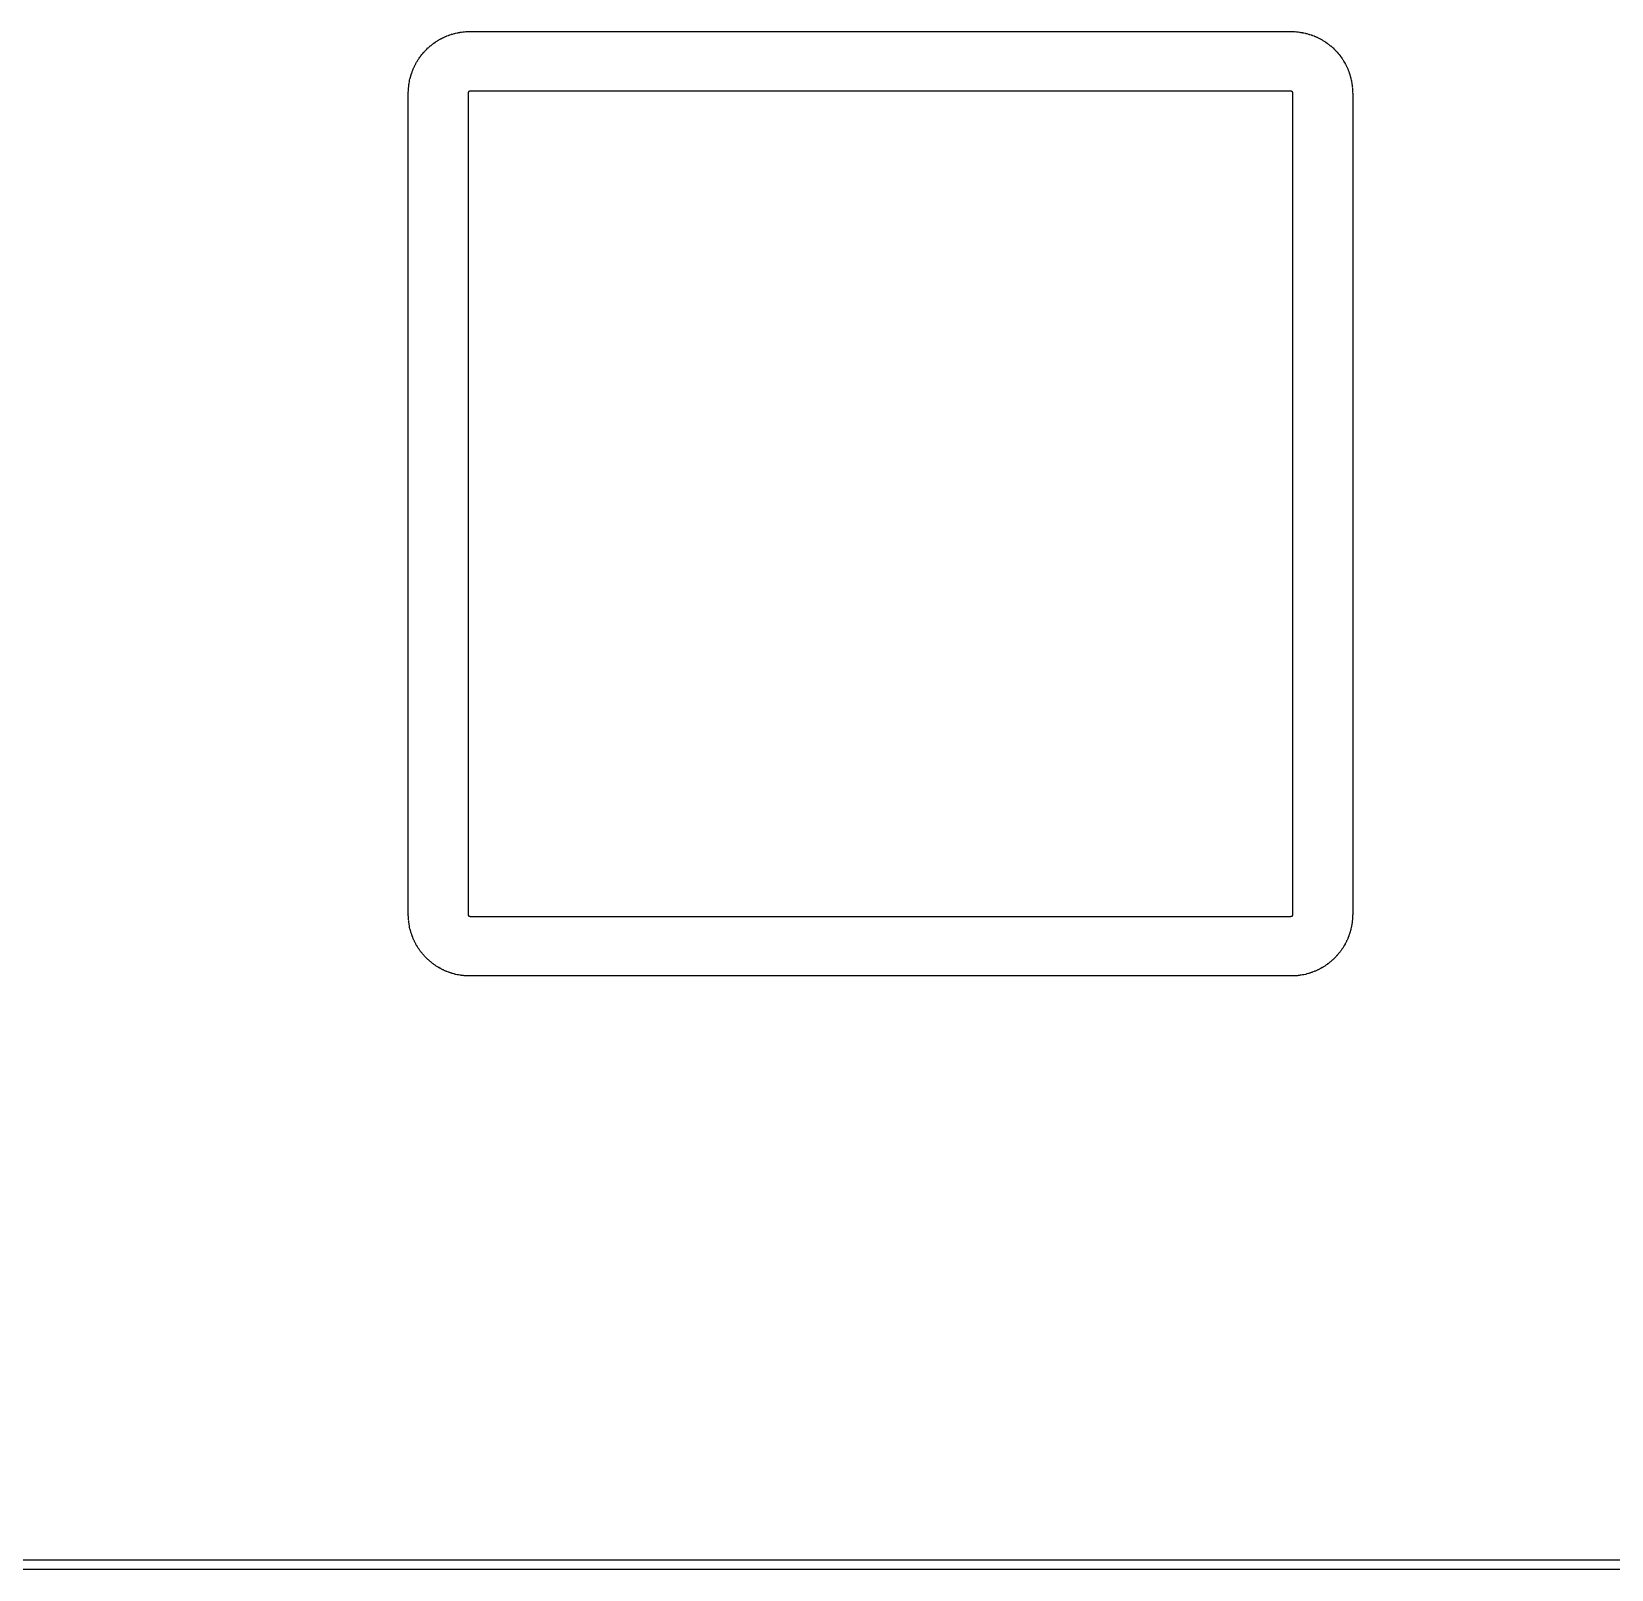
# Model space of a CAD drawing. Extents: x 19 to 282, y -150 to -67.
# Drawn here: x 46.62 to 71.62, y -150.49 to -126.15 of the extents above; entities that cross this region are included whole.
import ezdxf

# ---------------------------------------------------------------- set-up
doc = ezdxf.new("R2010")
doc.units = 0
doc.layers.add('BLACK', color=7, linetype='CONTINUOUS')

msp = doc.modelspace()

# ---------------------------------------------------------------- linework, layer by layer
at = {"layer": 'BLACK', "linetype": 'CONTINUOUS'}
for p, q in [((53.1024, -126.262), (53.1242, -126.251)), ((53.1242, -126.251), (53.1293, -126.248)), ((53.1293, -126.248), (53.1376, -126.246)), ((53.1376, -126.246), (53.145, -126.241)), ((53.145, -126.241), (53.1673, -126.231)), ((53.1673, -126.231), (53.1726, -126.229)), ((53.1726, -126.229), (53.181, -126.227)), ((53.181, -126.227), (53.1886, -126.222)), ((53.1886, -126.222), (53.2113, -126.214)), ((53.2113, -126.214), (53.2167, -126.211)), ((53.2167, -126.211), (53.2252, -126.21)), ((53.2252, -126.21), (53.233, -126.206)), ((53.233, -126.206), (53.2562, -126.198)), ((53.2562, -126.198), (53.2617, -126.196)), ((53.2617, -126.196), (53.2703, -126.195)), ((53.2703, -126.195), (53.2783, -126.191)), ((53.2783, -126.191), (53.3018, -126.185)), ((53.3018, -126.185), (53.3074, -126.183)), ((53.3074, -126.183), (53.3161, -126.182)), ((53.3161, -126.182), (53.3242, -126.179)), ((53.3242, -126.179), (53.3481, -126.174)), ((53.3481, -126.174), (53.3537, -126.173)), ((53.3537, -126.173), (53.3625, -126.172)), ((53.3625, -126.172), (53.3708, -126.169)), ((53.3708, -126.169), (53.395, -126.165)), ((53.395, -126.165), (53.4007, -126.164)), ((53.4007, -126.164), (53.4095, -126.164)), ((53.4095, -126.164), (53.4179, -126.162)), ((53.4179, -126.162), (53.4424, -126.159)), ((53.4424, -126.159), (53.4481, -126.158)), ((53.4481, -126.158), (53.4569, -126.158)), ((53.4569, -126.158), (53.4655, -126.156)), ((53.4655, -126.156), (53.4902, -126.154)), ((53.4902, -126.154), (53.4959, -126.154)), ((53.4959, -126.154), (53.5048, -126.155)), ((53.5048, -126.155), (53.5135, -126.153)), ((53.5135, -126.153), (53.5383, -126.153)), ((53.5383, -126.153), (53.5441, -126.153)), ((53.5441, -126.153), (53.5471, -126.153)), ((53.5471, -126.153), (53.55, -126.153)), ((53.55, -126.153), (66.55, -126.153)), ((66.55, -126.153), (66.5558, -126.153)), ((66.5558, -126.153), (66.5587, -126.153)), ((66.5587, -126.153), (66.5617, -126.153)), ((66.5617, -126.153), (66.5865, -126.153)), ((66.5865, -126.153), (66.5923, -126.153)), ((66.5923, -126.153), (66.601, -126.155)), ((66.601, -126.155), (66.6099, -126.154)), ((66.6099, -126.154), (66.6345, -126.156)), ((66.6345, -126.156), (66.6402, -126.157)), ((66.6402, -126.157), (66.6488, -126.159)), ((66.6488, -126.159), (66.6577, -126.159)), ((66.6577, -126.159), (66.6821, -126.162)), ((66.6821, -126.162), (66.6878, -126.162)), ((66.6878, -126.162), (66.6963, -126.165)), ((66.6963, -126.165), (66.705, -126.165)), ((66.705, -126.165), (66.7292, -126.169)), ((66.7292, -126.169), (66.7349, -126.17)), ((66.7349, -126.17), (66.7432, -126.173)), ((66.7432, -126.173), (66.7519, -126.174)), ((66.7519, -126.174), (66.7758, -126.179)), ((66.7758, -126.179), (66.7814, -126.181)), ((66.7814, -126.181), (66.7896, -126.184)), ((66.7896, -126.184), (66.7982, -126.185)), ((66.7982, -126.185), (66.8218, -126.191)), ((66.8218, -126.191), (66.8273, -126.193)), ((66.8273, -126.193), (66.8353, -126.197)), ((66.8353, -126.197), (66.8438, -126.198)), ((66.8438, -126.198), (66.867, -126.206)), ((66.867, -126.206), (66.8725, -126.208)), ((66.8725, -126.208), (66.8802, -126.212)), ((66.8802, -126.212), (66.8887, -126.214)), ((66.8887, -126.214), (66.9114, -126.222)), ((66.9114, -126.222), (66.9168, -126.224)), ((66.9168, -126.224), (66.9244, -126.229)), ((66.9244, -126.229), (66.9327, -126.231)), ((66.9327, -126.231), (66.955, -126.241)), ((66.955, -126.241), (66.9603, -126.243)), ((66.9603, -126.243), (66.9676, -126.248)), ((66.9676, -126.248), (66.9759, -126.251)), ((66.9759, -126.251), (66.9977, -126.262)), ((52.8006, -126.507), (52.8053, -126.5)), ((52.8053, -126.5), (52.8214, -126.481)), ((52.8214, -126.481), (52.8252, -126.477)), ((52.8252, -126.477), (52.832, -126.471)), ((52.832, -126.471), (52.8371, -126.464)), ((52.8371, -126.464), (52.8542, -126.446)), ((52.8542, -126.446), (52.8582, -126.442)), ((52.8582, -126.442), (52.8653, -126.436)), ((52.8653, -126.436), (52.8708, -126.429)), ((52.8708, -126.429), (52.8887, -126.412)), ((52.8887, -126.412), (52.8929, -126.408)), ((52.8929, -126.408), (52.9002, -126.403)), ((52.9002, -126.403), (52.9061, -126.396)), ((52.9061, -126.396), (52.9248, -126.38)), ((52.9248, -126.38), (52.9292, -126.377)), ((52.9292, -126.377), (52.9367, -126.372)), ((52.9367, -126.372), (52.9428, -126.366)), ((52.9428, -126.366), (52.9622, -126.35)), ((52.9622, -126.35), (52.9668, -126.347)), ((52.9668, -126.347), (52.9745, -126.343)), ((52.9745, -126.343), (52.9809, -126.337)), ((52.9809, -126.337), (53.0009, -126.322)), ((53.0009, -126.322), (53.0057, -126.319)), ((53.0057, -126.319), (53.0135, -126.315)), ((53.0135, -126.315), (53.0202, -126.31)), ((53.0202, -126.31), (53.0409, -126.297)), ((53.0409, -126.297), (53.0458, -126.294)), ((53.0458, -126.294), (53.0538, -126.29)), ((53.0538, -126.29), (53.0607, -126.285)), ((53.0607, -126.285), (53.082, -126.273)), ((53.082, -126.273), (53.087, -126.27)), ((53.087, -126.27), (53.0952, -126.267)), ((53.0952, -126.267), (53.1024, -126.262)), ((66.9977, -126.262), (67.0028, -126.264)), ((67.0028, -126.264), (67.0099, -126.269)), ((67.0099, -126.269), (67.018, -126.273)), ((67.018, -126.273), (67.0393, -126.285)), ((67.0393, -126.285), (67.0443, -126.288)), ((67.0443, -126.288), (67.0512, -126.293)), ((67.0512, -126.293), (67.0591, -126.297)), ((67.0591, -126.297), (67.0798, -126.31)), ((67.0798, -126.31), (67.0847, -126.313)), ((67.0847, -126.313), (67.0913, -126.319)), ((67.0913, -126.319), (67.0991, -126.322)), ((67.0991, -126.322), (67.1192, -126.337)), ((67.1192, -126.337), (67.1239, -126.34)), ((67.1239, -126.34), (67.1302, -126.346)), ((67.1302, -126.346), (67.1378, -126.35)), ((67.1378, -126.35), (67.1572, -126.366)), ((67.1572, -126.366), (67.1618, -126.369)), ((67.1618, -126.369), (67.1678, -126.376)), ((67.1678, -126.376), (67.1753, -126.38)), ((67.1753, -126.38), (67.194, -126.396)), ((67.194, -126.396), (67.1983, -126.4)), ((67.1983, -126.4), (67.2041, -126.407)), ((67.2041, -126.407), (67.2113, -126.412)), ((67.2113, -126.412), (67.2293, -126.429)), ((67.2293, -126.429), (67.2334, -126.433)), ((67.2334, -126.433), (67.2388, -126.44)), ((67.2388, -126.44), (67.2458, -126.446)), ((67.2458, -126.446), (67.2629, -126.464)), ((67.2629, -126.464), (67.2669, -126.468)), ((67.2669, -126.468), (67.2719, -126.475)), ((67.2719, -126.475), (67.2786, -126.481)), ((67.2786, -126.481), (67.2947, -126.5)), ((67.2947, -126.5), (67.2985, -126.504)), ((67.2985, -126.504), (67.3031, -126.512)), ((52.6494, -126.758), (52.6538, -126.751)), ((52.6538, -126.751), (52.6561, -126.742)), ((52.6561, -126.742), (52.666, -126.72)), ((52.666, -126.72), (52.6684, -126.715)), ((52.6684, -126.715), (52.6731, -126.707)), ((52.6731, -126.707), (52.6759, -126.699)), ((52.6759, -126.699), (52.6868, -126.677)), ((52.6868, -126.677), (52.6894, -126.672)), ((52.6894, -126.672), (52.6945, -126.665)), ((52.6945, -126.665), (52.6977, -126.657)), ((52.6977, -126.657), (52.7097, -126.636)), ((52.7097, -126.636), (52.7126, -126.631)), ((52.7126, -126.631), (52.718, -126.624)), ((52.718, -126.624), (52.7216, -126.616)), ((52.7216, -126.616), (52.7347, -126.595)), ((52.7347, -126.595), (52.7378, -126.59)), ((52.7378, -126.59), (52.7435, -126.584)), ((52.7435, -126.584), (52.7475, -126.576)), ((52.7475, -126.576), (52.7616, -126.556)), ((52.7616, -126.556), (52.765, -126.551)), ((52.765, -126.551), (52.7711, -126.545)), ((52.7711, -126.545), (52.7754, -126.537)), ((52.7754, -126.537), (52.7905, -126.518)), ((52.7905, -126.518), (52.7941, -126.513)), ((52.7941, -126.513), (52.8006, -126.507)), ((67.3031, -126.512), (67.3095, -126.518)), ((67.3095, -126.518), (67.3246, -126.537)), ((67.3246, -126.537), (67.3281, -126.542)), ((67.3281, -126.542), (67.3324, -126.549)), ((67.3324, -126.549), (67.3384, -126.556)), ((67.3384, -126.556), (67.3525, -126.576)), ((67.3525, -126.576), (67.3558, -126.581)), ((67.3558, -126.581), (67.3597, -126.589)), ((67.3597, -126.589), (67.3654, -126.595)), ((67.3654, -126.595), (67.3785, -126.616)), ((67.3785, -126.616), (67.3815, -126.621)), ((67.3815, -126.621), (67.385, -126.629)), ((67.385, -126.629), (67.3903, -126.636)), ((67.3903, -126.636), (67.4023, -126.657)), ((67.4023, -126.657), (67.4052, -126.662)), ((67.4052, -126.662), (67.4082, -126.67)), ((67.4082, -126.67), (67.4132, -126.677)), ((67.4132, -126.677), (67.4242, -126.699)), ((67.4242, -126.699), (67.4267, -126.704)), ((67.4267, -126.704), (67.4294, -126.713)), ((67.4294, -126.713), (67.434, -126.72)), ((67.434, -126.72), (67.4439, -126.742)), ((67.4439, -126.742), (67.4462, -126.748)), ((67.4462, -126.748), (67.4485, -126.756)), ((52.5836, -127.017), (52.5867, -126.993)), ((52.5867, -126.993), (52.5874, -126.987)), ((52.5874, -126.987), (52.5898, -126.979)), ((52.5898, -126.979), (52.5901, -126.97)), ((52.5901, -126.97), (52.5943, -126.946)), ((52.5943, -126.946), (52.5953, -126.94)), ((52.5953, -126.94), (52.5981, -126.932)), ((52.5981, -126.932), (52.5988, -126.923)), ((52.5988, -126.923), (52.6042, -126.899)), ((52.6042, -126.899), (52.6055, -126.894)), ((52.6055, -126.894), (52.6087, -126.885)), ((52.6087, -126.885), (52.6099, -126.877)), ((52.6099, -126.877), (52.6164, -126.853)), ((52.6164, -126.853), (52.618, -126.848)), ((52.618, -126.848), (52.6216, -126.84)), ((52.6216, -126.84), (52.6231, -126.831)), ((52.6231, -126.831), (52.6308, -126.808)), ((52.6308, -126.808), (52.6326, -126.803)), ((52.6326, -126.803), (52.6366, -126.795)), ((52.6366, -126.795), (52.6385, -126.786)), ((52.6385, -126.786), (52.6473, -126.764)), ((52.6473, -126.764), (52.6494, -126.758)), ((67.4485, -126.756), (67.4527, -126.764)), ((67.4527, -126.764), (67.4615, -126.786)), ((67.4615, -126.786), (67.4635, -126.792)), ((67.4635, -126.792), (67.4654, -126.8)), ((67.4654, -126.8), (67.4693, -126.808)), ((67.4693, -126.808), (67.4769, -126.831)), ((67.4769, -126.831), (67.4787, -126.837)), ((67.4787, -126.837), (67.4801, -126.845)), ((67.4801, -126.845), (67.4836, -126.853)), ((67.4836, -126.853), (67.4902, -126.877)), ((67.4902, -126.877), (67.4917, -126.882)), ((67.4917, -126.882), (67.4927, -126.891)), ((67.4927, -126.891), (67.4958, -126.899)), ((67.4958, -126.899), (67.5012, -126.923)), ((67.5012, -126.923), (67.5024, -126.929)), ((67.5024, -126.929), (67.503, -126.937)), ((67.503, -126.937), (67.5057, -126.946)), ((67.5057, -126.946), (67.5099, -126.97)), ((67.5099, -126.97), (67.5109, -126.976)), ((67.5109, -126.976), (67.5111, -126.984)), ((67.5111, -126.984), (67.5134, -126.993)), ((67.5134, -126.993), (67.5164, -127.017)), ((52.5776, -127.119), (52.5781, -127.116)), ((52.5776, -127.125), (52.5776, -127.119)), ((52.5776, -140.125), (52.5776, -127.125)), ((52.5777, -127.113), (52.5783, -127.089)), ((52.5781, -127.116), (52.5777, -127.113)), ((52.5783, -127.089), (52.5785, -127.083)), ((52.5785, -127.083), (52.5801, -127.074)), ((52.5795, -127.065), (52.5813, -127.041)), ((52.5801, -127.074), (52.5795, -127.065)), ((52.5813, -127.041), (52.5818, -127.035)), ((52.5818, -127.035), (52.5838, -127.026)), ((52.5838, -127.026), (52.5836, -127.017)), ((53.5226, -127.124), (53.5225, -127.131)), ((53.5225, -127.131), (53.5225, -140.119)), ((53.5227, -127.122), (53.5226, -127.124)), ((53.5229, -127.121), (53.5227, -127.122)), ((53.5231, -127.12), (53.5229, -127.121)), ((53.5234, -127.118), (53.5231, -127.12)), ((53.5238, -127.117), (53.5234, -127.118)), ((53.5242, -127.116), (53.5238, -127.117)), ((53.5247, -127.114), (53.5242, -127.116)), ((53.5252, -127.113), (53.5247, -127.114)), ((53.5258, -127.112), (53.5252, -127.113)), ((53.5265, -127.111), (53.5258, -127.112)), ((53.5272, -127.11), (53.5265, -127.111)), ((53.528, -127.109), (53.5272, -127.11)), ((53.5288, -127.108), (53.528, -127.109)), ((53.5297, -127.107), (53.5288, -127.108)), ((53.5306, -127.106), (53.5297, -127.107)), ((53.5316, -127.105), (53.5306, -127.106)), ((53.5327, -127.104), (53.5316, -127.105)), ((53.5337, -127.103), (53.5327, -127.104)), ((53.5348, -127.102), (53.5337, -127.103)), ((53.5359, -127.101), (53.5348, -127.102)), ((53.5371, -127.101), (53.5359, -127.101)), ((53.5383, -127.1), (53.5371, -127.101)), ((53.5395, -127.1), (53.5383, -127.1)), ((53.5408, -127.099), (53.5395, -127.1)), ((53.542, -127.099), (53.5408, -127.099)), ((53.5433, -127.098), (53.542, -127.099)), ((53.5446, -127.098), (53.5433, -127.098)), ((53.5459, -127.098), (53.5446, -127.098)), ((53.5473, -127.098), (53.5459, -127.098)), ((53.5486, -127.098), (53.5473, -127.098)), ((53.5559, -127.097), (53.5486, -127.098)), ((66.5442, -127.097), (53.5559, -127.097)), ((66.5514, -127.098), (66.5442, -127.097)), ((66.5528, -127.098), (66.5514, -127.098)), ((66.5541, -127.098), (66.5528, -127.098)), ((66.5554, -127.098), (66.5541, -127.098)), ((66.5567, -127.098), (66.5554, -127.098)), ((66.558, -127.099), (66.5567, -127.098)), ((66.5593, -127.099), (66.558, -127.099)), ((66.5605, -127.1), (66.5593, -127.099)), ((66.5617, -127.1), (66.5605, -127.1)), ((66.5629, -127.101), (66.5617, -127.1)), ((66.5641, -127.101), (66.5629, -127.101)), ((66.5652, -127.102), (66.5641, -127.101)), ((66.5663, -127.103), (66.5652, -127.102)), ((66.5674, -127.104), (66.5663, -127.103)), ((66.5684, -127.105), (66.5674, -127.104)), ((66.5694, -127.106), (66.5684, -127.105)), ((66.5704, -127.107), (66.5694, -127.106)), ((66.5712, -127.108), (66.5704, -127.107)), ((66.5721, -127.109), (66.5712, -127.108)), ((66.5728, -127.11), (66.5721, -127.109)), ((66.5735, -127.111), (66.5728, -127.11)), ((66.5742, -127.112), (66.5735, -127.111)), ((66.5748, -127.113), (66.5742, -127.112)), ((66.5754, -127.115), (66.5748, -127.113)), ((66.5758, -127.116), (66.5754, -127.115)), ((66.5763, -127.117), (66.5758, -127.116)), ((66.5766, -127.118), (66.5763, -127.117)), ((66.5769, -127.12), (66.5766, -127.118)), ((66.5771, -127.121), (66.5769, -127.12)), ((66.5773, -127.122), (66.5771, -127.121)), ((66.5774, -127.124), (66.5773, -127.122)), ((66.5776, -127.131), (66.5774, -127.124)), ((66.5776, -140.119), (66.5776, -127.131)), ((67.5164, -127.017), (67.5171, -127.023)), ((67.5171, -127.023), (67.5168, -127.032)), ((67.5168, -127.032), (67.5187, -127.041)), ((67.5187, -127.041), (67.5205, -127.065)), ((67.5209, -127.071), (67.5202, -127.08)), ((67.5202, -127.08), (67.5217, -127.088)), ((67.5205, -127.065), (67.5209, -127.071)), ((67.5217, -127.088), (67.5223, -127.113)), ((67.5224, -127.119), (67.522, -127.122)), ((67.522, -127.122), (67.5225, -127.125)), ((67.5223, -127.113), (67.5224, -127.119)), ((67.5225, -127.125), (67.5225, -140.125)), ((52.578, -140.128), (52.5776, -140.125)), ((52.5776, -140.131), (52.578, -140.128)), ((52.5777, -140.137), (52.5776, -140.131)), ((52.5783, -140.161), (52.5777, -140.137)), ((52.5798, -140.17), (52.5783, -140.161)), ((52.5791, -140.179), (52.5798, -140.17)), ((52.5795, -140.185), (52.5791, -140.179)), ((52.5813, -140.209), (52.5795, -140.185)), ((52.5832, -140.218), (52.5813, -140.209)), ((52.5829, -140.227), (52.5832, -140.218)), ((52.5836, -140.233), (52.5829, -140.227)), ((52.5867, -140.257), (52.5836, -140.233)), ((53.5225, -140.119), (53.5226, -140.126)), ((53.5226, -140.126), (53.5227, -140.128)), ((53.5227, -140.128), (53.5229, -140.129)), ((53.5229, -140.129), (53.5231, -140.13)), ((53.5231, -140.13), (53.5234, -140.132)), ((53.5234, -140.132), (53.5238, -140.133)), ((53.5238, -140.133), (53.5242, -140.134)), ((53.5242, -140.134), (53.5247, -140.136)), ((53.5247, -140.136), (53.5252, -140.137)), ((53.5252, -140.137), (53.5258, -140.138)), ((53.5258, -140.138), (53.5265, -140.139)), ((53.5265, -140.139), (53.5272, -140.14)), ((53.5272, -140.14), (53.528, -140.141)), ((53.528, -140.141), (53.5288, -140.142)), ((53.5288, -140.142), (53.5296, -140.143)), ((53.5296, -140.143), (53.5306, -140.144)), ((53.5306, -140.144), (53.5316, -140.145)), ((53.5316, -140.145), (53.5327, -140.146)), ((53.5327, -140.146), (53.5337, -140.147)), ((53.5337, -140.147), (53.5348, -140.148)), ((53.5348, -140.148), (53.5359, -140.149)), ((53.5359, -140.149), (53.5371, -140.149)), ((53.5371, -140.149), (53.5383, -140.15)), ((53.5383, -140.15), (53.5395, -140.15)), ((53.5395, -140.15), (53.5408, -140.151)), ((53.5408, -140.151), (53.542, -140.151)), ((53.542, -140.151), (53.5433, -140.152)), ((53.5433, -140.152), (53.5446, -140.152)), ((53.5446, -140.152), (53.5459, -140.152)), ((53.5459, -140.152), (53.5473, -140.152)), ((53.5473, -140.152), (53.5486, -140.152)), ((53.5486, -140.152), (53.5559, -140.153)), ((53.5559, -140.153), (66.5441, -140.153)), ((66.5441, -140.153), (66.5514, -140.152)), ((66.5514, -140.152), (66.5528, -140.152)), ((66.5528, -140.152), (66.5541, -140.152)), ((66.5541, -140.152), (66.5554, -140.152)), ((66.5554, -140.152), (66.5567, -140.152)), ((66.5567, -140.152), (66.558, -140.151)), ((66.558, -140.151), (66.5593, -140.151)), ((66.5593, -140.151), (66.5605, -140.15)), ((66.5605, -140.15), (66.5617, -140.15)), ((66.5617, -140.15), (66.5629, -140.149)), ((66.5629, -140.149), (66.5641, -140.149)), ((66.5641, -140.149), (66.5652, -140.148)), ((66.5652, -140.148), (66.5663, -140.147)), ((66.5663, -140.147), (66.5674, -140.146)), ((66.5674, -140.146), (66.5684, -140.145)), ((66.5684, -140.145), (66.5694, -140.144)), ((66.5694, -140.144), (66.5704, -140.143)), ((66.5704, -140.143), (66.5713, -140.142)), ((66.5713, -140.142), (66.5721, -140.141)), ((66.5721, -140.141), (66.5728, -140.14)), ((66.5728, -140.14), (66.5735, -140.139)), ((66.5735, -140.139), (66.5742, -140.138)), ((66.5742, -140.138), (66.5748, -140.137)), ((66.5748, -140.137), (66.5754, -140.135)), ((66.5754, -140.135), (66.5758, -140.134)), ((66.5758, -140.134), (66.5763, -140.133)), ((66.5763, -140.133), (66.5766, -140.132)), ((66.5766, -140.132), (66.5769, -140.13)), ((66.5769, -140.13), (66.5771, -140.129)), ((66.5771, -140.129), (66.5773, -140.128)), ((66.5773, -140.128), (66.5774, -140.126)), ((66.5774, -140.126), (66.5776, -140.119)), ((67.5164, -140.233), (67.5134, -140.257)), ((67.5182, -140.215), (67.5162, -140.224)), ((67.5162, -140.224), (67.5164, -140.233)), ((67.5187, -140.209), (67.5182, -140.215)), ((67.5205, -140.185), (67.5187, -140.209)), ((67.5215, -140.167), (67.5199, -140.176)), ((67.5199, -140.176), (67.5205, -140.185)), ((67.5217, -140.162), (67.5215, -140.167)), ((67.5223, -140.137), (67.5217, -140.162)), ((67.5224, -140.131), (67.522, -140.134)), ((67.522, -140.134), (67.5223, -140.137)), ((67.5225, -140.125), (67.5224, -140.131)), ((52.589, -140.266), (52.5867, -140.257)), ((52.5891, -140.274), (52.589, -140.266)), ((52.5901, -140.28), (52.5891, -140.274)), ((52.5943, -140.304), (52.5901, -140.28)), ((52.597, -140.313), (52.5943, -140.304)), ((52.5976, -140.321), (52.597, -140.313)), ((52.5988, -140.327), (52.5976, -140.321)), ((52.6042, -140.351), (52.5988, -140.327)), ((52.6073, -140.359), (52.6042, -140.351)), ((52.6083, -140.368), (52.6073, -140.359)), ((52.6099, -140.373), (52.6083, -140.368)), ((52.6164, -140.397), (52.6099, -140.373)), ((52.6199, -140.405), (52.6164, -140.397)), ((52.6213, -140.413), (52.6199, -140.405)), ((52.6231, -140.419), (52.6213, -140.413)), ((52.6308, -140.442), (52.6231, -140.419)), ((52.6346, -140.45), (52.6308, -140.442)), ((52.6365, -140.458), (52.6346, -140.45)), ((52.6385, -140.464), (52.6365, -140.458)), ((52.6473, -140.486), (52.6385, -140.464)), ((52.6516, -140.494), (52.6473, -140.486)), ((52.6538, -140.502), (52.6516, -140.494)), ((52.6561, -140.508), (52.6538, -140.502)), ((67.4463, -140.499), (67.4439, -140.508)), ((67.4506, -140.492), (67.4463, -140.499)), ((67.4527, -140.486), (67.4506, -140.492)), ((67.4615, -140.464), (67.4527, -140.486)), ((67.4634, -140.455), (67.4615, -140.464)), ((67.4674, -140.447), (67.4634, -140.455)), ((67.4693, -140.442), (67.4674, -140.447)), ((67.4769, -140.419), (67.4693, -140.442)), ((67.4785, -140.41), (67.4769, -140.419)), ((67.4821, -140.402), (67.4785, -140.41)), ((67.4836, -140.397), (67.4821, -140.402)), ((67.4902, -140.373), (67.4836, -140.397)), ((67.4913, -140.365), (67.4902, -140.373)), ((67.4945, -140.356), (67.4913, -140.365)), ((67.4958, -140.351), (67.4945, -140.356)), ((67.5012, -140.327), (67.4958, -140.351)), ((67.5019, -140.318), (67.5012, -140.327)), ((67.5047, -140.31), (67.5019, -140.318)), ((67.5057, -140.304), (67.5047, -140.31)), ((67.5099, -140.28), (67.5057, -140.304)), ((67.5102, -140.271), (67.5099, -140.28)), ((67.5126, -140.263), (67.5102, -140.271)), ((67.5134, -140.257), (67.5126, -140.263)), ((52.666, -140.53), (52.6561, -140.508)), ((52.6706, -140.537), (52.666, -140.53)), ((52.6733, -140.546), (52.6706, -140.537)), ((52.6759, -140.551), (52.6733, -140.546)), ((52.6868, -140.573), (52.6759, -140.551)), ((52.6918, -140.58), (52.6868, -140.573)), ((52.6949, -140.588), (52.6918, -140.58)), ((52.6977, -140.593), (52.6949, -140.588)), ((52.7097, -140.614), (52.6977, -140.593)), ((52.7151, -140.621), (52.7097, -140.614)), ((52.7185, -140.629), (52.7151, -140.621)), ((52.7216, -140.634), (52.7185, -140.629)), ((52.7347, -140.655), (52.7216, -140.634)), ((52.7403, -140.661), (52.7347, -140.655)), ((52.7442, -140.669), (52.7403, -140.661)), ((52.7475, -140.674), (52.7442, -140.669)), ((52.7616, -140.694), (52.7475, -140.674)), ((52.7676, -140.701), (52.7616, -140.694)), ((52.7719, -140.708), (52.7676, -140.701)), ((52.7754, -140.713), (52.7719, -140.708)), ((52.7905, -140.732), (52.7754, -140.713)), ((52.7969, -140.738), (52.7905, -140.732)), ((52.8016, -140.746), (52.7969, -140.738)), ((52.8053, -140.75), (52.8016, -140.746)), ((52.8214, -140.769), (52.8053, -140.75)), ((67.2947, -140.75), (67.2786, -140.769)), ((67.2995, -140.743), (67.2947, -140.75)), ((67.3059, -140.737), (67.2995, -140.743)), ((67.3095, -140.732), (67.3059, -140.737)), ((67.3246, -140.713), (67.3095, -140.732)), ((67.329, -140.705), (67.3246, -140.713)), ((67.3351, -140.699), (67.329, -140.705)), ((67.3384, -140.694), (67.3351, -140.699)), ((67.3525, -140.674), (67.3384, -140.694)), ((67.3565, -140.666), (67.3525, -140.674)), ((67.3623, -140.66), (67.3565, -140.666)), ((67.3654, -140.655), (67.3623, -140.66)), ((67.3785, -140.634), (67.3654, -140.655)), ((67.382, -140.626), (67.3785, -140.634)), ((67.3874, -140.619), (67.382, -140.626)), ((67.3903, -140.614), (67.3874, -140.619)), ((67.4023, -140.593), (67.3903, -140.614)), ((67.4055, -140.585), (67.4023, -140.593)), ((67.4106, -140.578), (67.4055, -140.585)), ((67.4132, -140.573), (67.4106, -140.578)), ((67.4242, -140.551), (67.4132, -140.573)), ((67.4269, -140.543), (67.4242, -140.551)), ((67.4316, -140.535), (67.4269, -140.543)), ((67.434, -140.53), (67.4316, -140.535)), ((67.4439, -140.508), (67.434, -140.53)), ((52.8281, -140.775), (52.8214, -140.769)), ((52.8332, -140.782), (52.8281, -140.775)), ((52.8371, -140.786), (52.8332, -140.782)), ((52.8542, -140.804), (52.8371, -140.786)), ((52.8612, -140.81), (52.8542, -140.804)), ((52.8666, -140.817), (52.8612, -140.81)), ((52.8708, -140.821), (52.8666, -140.817)), ((52.8887, -140.838), (52.8708, -140.821)), ((52.896, -140.843), (52.8887, -140.838)), ((52.9017, -140.85), (52.896, -140.843)), ((52.9061, -140.854), (52.9017, -140.85)), ((52.9248, -140.87), (52.9061, -140.854)), ((52.9322, -140.874), (52.9248, -140.87)), ((52.9383, -140.881), (52.9322, -140.874)), ((52.9428, -140.884), (52.9383, -140.881)), ((52.9622, -140.9), (52.9428, -140.884)), ((52.9698, -140.904), (52.9622, -140.9)), ((52.9762, -140.91), (52.9698, -140.904)), ((52.9809, -140.913), (52.9762, -140.91)), ((53.0009, -140.928), (52.9809, -140.913)), ((53.0088, -140.931), (53.0009, -140.928)), ((53.0154, -140.937), (53.0088, -140.931)), ((53.0202, -140.94), (53.0154, -140.937)), ((53.0409, -140.953), (53.0202, -140.94)), ((53.0489, -140.957), (53.0409, -140.953)), ((53.0557, -140.962), (53.0489, -140.957)), ((53.0607, -140.965), (53.0557, -140.962)), ((53.082, -140.977), (53.0607, -140.965)), ((53.0901, -140.98), (53.082, -140.977)), ((53.0972, -140.986), (53.0901, -140.98)), ((53.1023, -140.988), (53.0972, -140.986)), ((53.1241, -140.999), (53.1023, -140.988)), ((53.1324, -141.002), (53.1241, -140.999)), ((53.1397, -141.007), (53.1324, -141.002)), ((66.9624, -141.004), (66.955, -141.009)), ((66.9707, -141.002), (66.9624, -141.004)), ((66.9759, -140.999), (66.9707, -141.002)), ((66.9977, -140.988), (66.9759, -140.999)), ((67.0048, -140.983), (66.9977, -140.988)), ((67.013, -140.98), (67.0048, -140.983)), ((67.018, -140.977), (67.013, -140.98)), ((67.0393, -140.965), (67.018, -140.977)), ((67.0462, -140.96), (67.0393, -140.965)), ((67.0542, -140.956), (67.0462, -140.96)), ((67.0591, -140.953), (67.0542, -140.956)), ((67.0798, -140.94), (67.0591, -140.953)), ((67.0865, -140.935), (67.0798, -140.94)), ((67.0943, -140.931), (67.0865, -140.935)), ((67.0991, -140.928), (67.0943, -140.931)), ((67.1192, -140.913), (67.0991, -140.928)), ((67.1256, -140.907), (67.1192, -140.913)), ((67.1332, -140.903), (67.1256, -140.907)), ((67.1378, -140.9), (67.1332, -140.903)), ((67.1572, -140.884), (67.1378, -140.9)), ((67.1634, -140.878), (67.1572, -140.884)), ((67.1709, -140.873), (67.1634, -140.878)), ((67.1753, -140.87), (67.1709, -140.873)), ((67.194, -140.854), (67.1753, -140.87)), ((67.1998, -140.847), (67.194, -140.854)), ((67.2071, -140.842), (67.1998, -140.847)), ((67.2113, -140.838), (67.2071, -140.842)), ((67.2293, -140.821), (67.2113, -140.838)), ((67.2348, -140.814), (67.2293, -140.821)), ((67.2418, -140.808), (67.2348, -140.814)), ((67.2458, -140.804), (67.2418, -140.808)), ((67.2629, -140.786), (67.2458, -140.804)), ((67.268, -140.779), (67.2629, -140.786)), ((67.2748, -140.773), (67.268, -140.779)), ((67.2786, -140.769), (67.2748, -140.773)), ((53.145, -141.009), (53.1397, -141.007)), ((53.1673, -141.019), (53.145, -141.009)), ((53.1757, -141.021), (53.1673, -141.019)), ((53.1832, -141.026), (53.1757, -141.021)), ((53.1886, -141.028), (53.1832, -141.026)), ((53.2113, -141.036), (53.1886, -141.028)), ((53.2198, -141.038), (53.2113, -141.036)), ((53.2276, -141.042), (53.2198, -141.038)), ((53.233, -141.044), (53.2276, -141.042)), ((53.2562, -141.052), (53.233, -141.044)), ((53.2648, -141.053), (53.2562, -141.052)), ((53.2727, -141.057), (53.2648, -141.053)), ((53.2782, -141.059), (53.2727, -141.057)), ((53.3018, -141.065), (53.2782, -141.059)), ((53.3105, -141.066), (53.3018, -141.065)), ((53.3186, -141.069), (53.3105, -141.066)), ((53.3242, -141.071), (53.3186, -141.069)), ((53.3481, -141.076), (53.3242, -141.071)), ((53.3568, -141.077), (53.3481, -141.076)), ((53.3651, -141.08), (53.3568, -141.077)), ((53.3708, -141.081), (53.3651, -141.08)), ((53.395, -141.085), (53.3708, -141.081)), ((53.4038, -141.085), (53.395, -141.085)), ((53.4122, -141.088), (53.4038, -141.085)), ((53.4179, -141.088), (53.4122, -141.088)), ((53.4424, -141.091), (53.4179, -141.088)), ((53.4512, -141.091), (53.4424, -141.091)), ((53.4598, -141.093), (53.4512, -141.091)), ((53.4655, -141.094), (53.4598, -141.093)), ((53.4902, -141.096), (53.4655, -141.094)), ((53.499, -141.095), (53.4902, -141.096)), ((53.5077, -141.097), (53.499, -141.095)), ((53.5135, -141.097), (53.5077, -141.097)), ((53.5383, -141.097), (53.5135, -141.097)), ((53.5413, -141.097), (53.5383, -141.097)), ((53.5442, -141.097), (53.5413, -141.097)), ((53.55, -141.097), (53.5442, -141.097)), ((66.55, -141.097), (53.55, -141.097)), ((66.553, -141.097), (66.55, -141.097)), ((66.556, -141.097), (66.553, -141.097)), ((66.5617, -141.097), (66.556, -141.097)), ((66.5865, -141.097), (66.5617, -141.097)), ((66.5953, -141.095), (66.5865, -141.097)), ((66.6041, -141.096), (66.5953, -141.095)), ((66.6099, -141.096), (66.6041, -141.096)), ((66.6345, -141.094), (66.6099, -141.096)), ((66.6431, -141.092), (66.6345, -141.094)), ((66.6519, -141.092), (66.6431, -141.092)), ((66.6577, -141.091), (66.6519, -141.092)), ((66.6821, -141.088), (66.6577, -141.091)), ((66.6906, -141.086), (66.6821, -141.088)), ((66.6994, -141.086), (66.6906, -141.086)), ((66.7051, -141.085), (66.6994, -141.086)), ((66.7292, -141.081), (66.7051, -141.085)), ((66.7376, -141.078), (66.7292, -141.081)), ((66.7463, -141.077), (66.7376, -141.078)), ((66.7519, -141.076), (66.7463, -141.077)), ((66.7758, -141.071), (66.7519, -141.076)), ((66.784, -141.068), (66.7758, -141.071)), ((66.7927, -141.067), (66.784, -141.068)), ((66.7982, -141.065), (66.7927, -141.067)), ((66.8218, -141.059), (66.7982, -141.065)), ((66.8298, -141.055), (66.8218, -141.059)), ((66.8383, -141.054), (66.8298, -141.055)), ((66.8438, -141.052), (66.8383, -141.054)), ((66.867, -141.044), (66.8438, -141.052)), ((66.8748, -141.04), (66.867, -141.044)), ((66.8833, -141.039), (66.8748, -141.04)), ((66.8887, -141.036), (66.8833, -141.039)), ((66.9115, -141.028), (66.8887, -141.036)), ((66.919, -141.023), (66.9115, -141.028)), ((66.9274, -141.021), (66.919, -141.023)), ((66.9327, -141.019), (66.9274, -141.021)), ((66.955, -141.009), (66.9327, -141.019)), ((24, -150.338), (277.075, -150.338)), ((277.075, -150.487), (24, -150.487))]:
    msp.add_line(p, q, dxfattribs=at)

doc.saveas('drawing.dxf')
